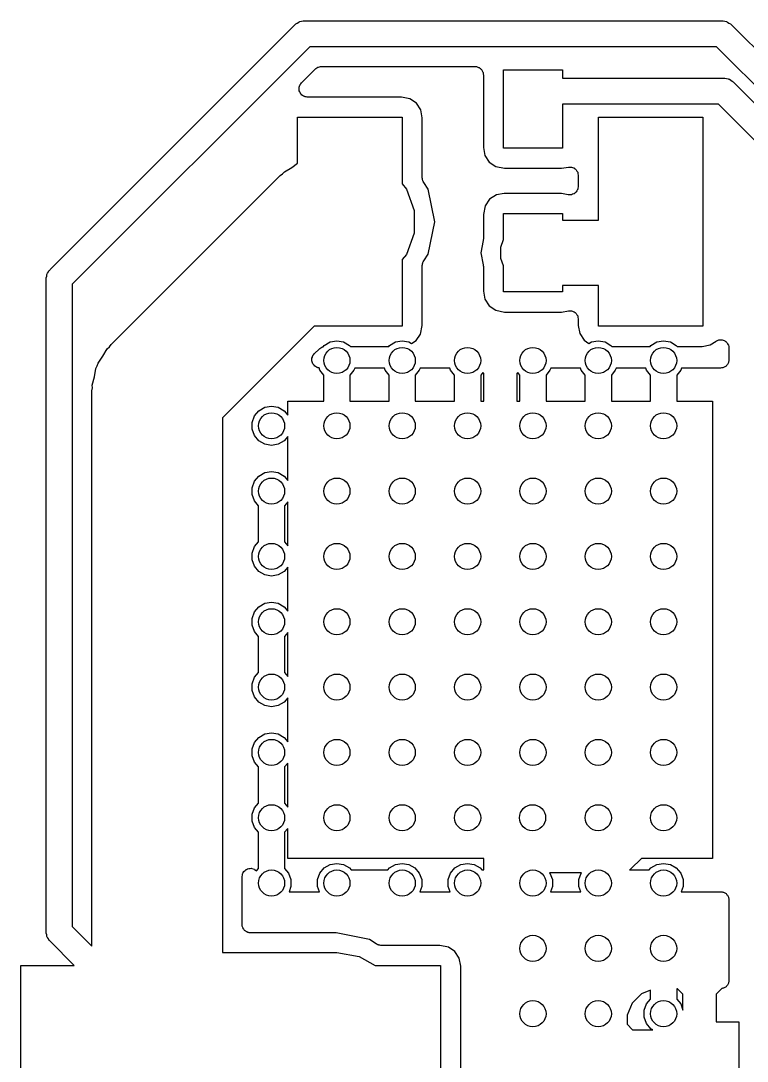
# Model space of a CAD drawing. Extents: x 110.2 to 158.8, y -100 to -70.3.
# Drawn here: x 110.16 to 121.28, y -89.73 to -73.8 of the extents above; entities that cross this region are included whole.
import ezdxf

# ---------------------------------------------------------------- set-up
doc = ezdxf.new("R2010")
doc.units = 0
doc.header["$MEASUREMENT"] = 0
doc.layers.add('BLACK', color=7, linetype='CONTINUOUS')

msp = doc.modelspace()

# ---------------------------------------------------------------- linework, layer by layer
at = {"layer": 'Black'}
for p, q in [((110.609, -77.6086), (114.359, -73.8586)), ((114.359, -73.8586), (114.366, -73.8535)), ((114.366, -73.8535), (114.371, -73.8468)), ((114.371, -73.8468), (114.394, -73.8337)), ((114.394, -73.8337), (114.415, -73.8187)), ((114.415, -73.8187), (114.424, -73.8165)), ((114.424, -73.8165), (114.432, -73.8121)), ((114.432, -73.8121), (114.457, -73.8075)), ((114.457, -73.8075), (114.483, -73.8008)), ((114.483, -73.8008), (114.491, -73.8015)), ((114.491, -73.8015), (114.5, -73.8)), ((114.5, -73.8), (120.894, -73.8)), ((120.894, -73.8), (120.903, -73.8015)), ((120.903, -73.8015), (120.912, -73.8008)), ((120.912, -73.8008), (120.937, -73.8075)), ((120.937, -73.8075), (120.963, -73.8121)), ((120.963, -73.8121), (120.97, -73.8165)), ((120.97, -73.8165), (120.979, -73.8187)), ((120.979, -73.8187), (121, -73.8337)), ((121, -73.8337), (121.023, -73.8468)), ((121.023, -73.8468), (121.028, -73.8535)), ((121.028, -73.8535), (121.036, -73.8586)), ((121.036, -73.8586), (123.406, -76.2293)), ((114.583, -74.2), (110.95, -77.8328)), ((120.811, -74.2), (114.583, -74.2)), ((123.065, -76.4536), (120.811, -74.2)), ((114.457, -74.7504), (114.67, -74.5372)), ((114.67, -74.5372), (114.674, -74.534)), ((114.674, -74.534), (114.678, -74.5297)), ((114.678, -74.5297), (114.692, -74.5214)), ((114.692, -74.5214), (114.706, -74.5119)), ((114.706, -74.5119), (114.711, -74.5105)), ((114.711, -74.5105), (114.716, -74.5077)), ((114.716, -74.5077), (114.733, -74.5048)), ((114.733, -74.5048), (114.749, -74.5005)), ((114.749, -74.5005), (114.754, -74.501)), ((114.754, -74.501), (114.76, -74.5)), ((114.76, -74.5), (117.115, -74.5)), ((117.115, -74.5), (117.126, -74.5019)), ((117.126, -74.5019), (117.137, -74.5019)), ((117.137, -74.5019), (117.147, -74.5057)), ((117.147, -74.5057), (117.158, -74.5077)), ((117.158, -74.5077), (117.168, -74.5132)), ((117.168, -74.5132), (117.178, -74.517)), ((117.178, -74.517), (117.187, -74.5242)), ((117.187, -74.5242), (117.196, -74.5297)), ((117.196, -74.5297), (117.203, -74.5382)), ((117.203, -74.5382), (117.212, -74.5454)), ((117.212, -74.5454), (117.217, -74.555)), ((117.217, -74.555), (117.225, -74.5635)), ((117.225, -74.5635), (117.228, -74.5739)), ((117.228, -74.5739), (117.234, -74.5836)), ((117.234, -74.5836), (117.236, -74.5945)), ((117.236, -74.5945), (117.24, -74.6049)), ((117.24, -74.6049), (117.24, -74.6161)), ((117.24, -74.6161), (117.242, -74.627)), ((117.242, -74.627), (117.242, -75.7382)), ((117.55, -75.75), (117.55, -74.55)), ((117.55, -74.55), (118.45, -74.55)), ((118.45, -74.55), (118.45, -74.6756)), ((118.45, -74.6756), (120.921, -74.6756)), ((120.921, -74.6756), (120.93, -74.6771)), ((120.93, -74.6771), (120.939, -74.6764)), ((120.939, -74.6764), (120.964, -74.6831)), ((120.964, -74.6831), (120.99, -74.6877)), ((120.99, -74.6877), (120.997, -74.6921)), ((120.997, -74.6921), (121.006, -74.6943)), ((121.006, -74.6943), (121.027, -74.7093)), ((114.42, -74.8292), (114.421, -74.8238)), ((114.421, -74.8457), (114.42, -74.8292)), ((114.421, -74.8182), (114.427, -74.8026)), ((114.421, -74.8238), (114.421, -74.8182)), ((114.421, -74.8623), (114.421, -74.8457)), ((114.427, -74.8026), (114.431, -74.7866)), ((114.431, -74.7866), (114.435, -74.782)), ((114.435, -74.782), (114.436, -74.7767)), ((114.436, -74.7767), (114.447, -74.764)), ((114.447, -74.764), (114.457, -74.7504)), ((121.027, -74.7093), (121.05, -74.7224)), ((121.05, -74.7224), (121.056, -74.7291)), ((121.056, -74.7291), (121.063, -74.7342)), ((121.063, -74.7342), (122.136, -75.8078)), ((114.423, -74.8675), (114.421, -74.8623)), ((114.424, -74.8731), (114.423, -74.8675)), ((114.431, -74.8881), (114.424, -74.8731)), ((114.436, -74.9037), (114.431, -74.8881)), ((114.44, -74.908), (114.436, -74.9037)), ((114.442, -74.9131), (114.44, -74.908)), ((114.454, -74.9248), (114.442, -74.9131)), ((114.465, -74.9375), (114.454, -74.9248)), ((114.47, -74.9403), (114.465, -74.9375)), ((114.474, -74.9443), (114.47, -74.9403)), ((114.489, -74.9513), (114.474, -74.9443)), ((114.503, -74.9596), (114.489, -74.9513)), ((114.509, -74.9605), (114.503, -74.9596)), ((114.514, -74.9629), (114.509, -74.9605)), ((114.53, -74.9644), (114.514, -74.9629)), ((114.546, -74.9672), (114.53, -74.9644)), ((115.986, -74.9672), (114.546, -74.9672)), ((116.118, -74.9939), (115.986, -74.9672)), ((116.218, -75.0624), (116.118, -74.9939)), ((116.284, -75.1652), (116.218, -75.0624)), ((116.307, -75.2874), (116.284, -75.1652)), ((120.838, -75.0756), (118.45, -75.0756)), ((118.45, -75.0756), (118.45, -75.75)), ((121.795, -76.0321), (120.838, -75.0756)), ((114.399, -75.9814), (114.399, -75.2756)), ((114.399, -75.2756), (115.999, -75.2756)), ((115.999, -75.2756), (115.999, -76.2972)), ((116.307, -76.2056), (116.307, -75.2874)), ((119.001, -76.85), (119.001, -75.2756)), ((119.001, -75.2756), (120.601, -75.2756)), ((120.601, -75.2756), (120.601, -78.476)), ((117.242, -75.7382), (117.265, -75.8604)), ((118.45, -75.75), (117.55, -75.75)), ((117.265, -75.8604), (117.331, -75.9632)), ((117.331, -75.9632), (117.431, -76.0317)), ((114.167, -76.1435), (114.196, -76.1098)), ((114.196, -76.1098), (114.309, -76.0444)), ((114.309, -76.0444), (114.399, -75.9814)), ((117.431, -76.0317), (117.563, -76.0584)), ((117.563, -76.0584), (118.438, -76.0584)), ((118.438, -76.0584), (118.542, -76.0388)), ((118.542, -76.0388), (118.543, -76.0388)), ((118.543, -76.0388), (118.544, -76.0385)), ((118.544, -76.0385), (118.565, -76.0385)), ((118.565, -76.0385), (118.586, -76.0383)), ((118.586, -76.0383), (118.587, -76.0385)), ((118.587, -76.0385), (118.588, -76.0385)), ((118.588, -76.0385), (118.608, -76.0458)), ((118.608, -76.0458), (118.628, -76.0529)), ((118.628, -76.0529), (118.629, -76.0533)), ((118.629, -76.0533), (118.629, -76.0536)), ((118.629, -76.0536), (118.646, -76.0673)), ((118.646, -76.0673), (118.662, -76.0808)), ((118.662, -76.0808), (118.662, -76.0815)), ((118.662, -76.0815), (118.663, -76.0819)), ((118.663, -76.0819), (118.674, -76.1004)), ((118.674, -76.1004), (118.685, -76.1188)), ((118.685, -76.1188), (118.685, -76.1195)), ((118.685, -76.1195), (118.685, -76.1201)), ((118.685, -76.1201), (118.689, -76.1411)), ((111.543, -78.757), (114.131, -76.1687)), ((114.131, -76.1687), (114.167, -76.1435)), ((116.31, -76.2206), (116.307, -76.2056)), ((116.311, -76.2358), (116.31, -76.2206)), ((116.314, -76.2422), (116.311, -76.2358)), ((116.315, -76.2491), (116.314, -76.2422)), ((116.322, -76.2622), (116.315, -76.2491)), ((116.329, -76.2762), (116.322, -76.2622)), ((116.398, -76.3793), (116.329, -76.2762)), ((118.689, -76.1411), (118.693, -76.1621)), ((118.693, -76.1621), (118.693, -76.1629)), ((118.693, -76.1629), (118.693, -76.1636)), ((118.693, -76.1636), (118.693, -76.3381)), ((115.999, -76.2972), (116.065, -76.3758)), ((116.065, -76.3758), (116.184, -76.7022)), ((116.496, -76.8758), (116.398, -76.3793)), ((117.562, -76.4416), (117.44, -76.4646)), ((118.437, -76.4416), (117.562, -76.4416)), ((118.541, -76.4626), (118.437, -76.4416)), ((118.626, -76.4496), (118.607, -76.4562)), ((118.628, -76.4486), (118.626, -76.4496)), ((118.629, -76.4481), (118.628, -76.4486)), ((118.645, -76.4349), (118.629, -76.4481)), ((118.661, -76.4221), (118.645, -76.4349)), ((118.662, -76.4208), (118.661, -76.4221)), ((118.663, -76.4197), (118.662, -76.4208)), ((118.673, -76.402), (118.663, -76.4197)), ((118.684, -76.3845), (118.673, -76.402)), ((118.685, -76.3815), (118.684, -76.3829)), ((118.684, -76.3829), (118.684, -76.3845)), ((118.689, -76.3614), (118.685, -76.3815)), ((118.693, -76.3413), (118.689, -76.3614)), ((118.693, -76.3381), (118.692, -76.3397)), ((118.692, -76.3397), (118.693, -76.3413)), ((117.337, -76.5308), (117.268, -76.631)), ((117.44, -76.4646), (117.337, -76.5308)), ((118.542, -76.4626), (118.541, -76.4626)), ((118.544, -76.4632), (118.542, -76.4626)), ((118.564, -76.4632), (118.544, -76.4632)), ((118.585, -76.4637), (118.564, -76.4632)), ((118.586, -76.4632), (118.585, -76.4637)), ((118.588, -76.4632), (118.586, -76.4632)), ((118.607, -76.4562), (118.588, -76.4632)), ((116.184, -76.7022), (116.184, -77.0494)), ((117.268, -76.631), (117.242, -76.7627)), ((117.242, -76.7627), (117.242, -77.1407)), ((117.55, -77.1467), (117.55, -76.75)), ((117.55, -76.75), (118.45, -76.75)), ((118.45, -76.75), (118.45, -76.85)), ((116.398, -77.3723), (116.496, -76.8758)), ((118.45, -76.85), (119.001, -76.85)), ((116.184, -77.0494), (116.065, -77.3758)), ((117.239, -77.1655), (117.202, -77.35)), ((117.242, -77.1407), (117.239, -77.153)), ((117.239, -77.153), (117.239, -77.1655)), ((117.508, -77.2632), (117.55, -77.1467)), ((116.065, -77.3758), (115.999, -77.4544)), ((116.329, -77.4754), (116.398, -77.3723)), ((117.202, -77.35), (117.239, -77.5345)), ((117.508, -77.4368), (117.508, -77.2632)), ((115.999, -77.4544), (115.999, -78.476)), ((116.307, -77.546), (116.31, -77.531)), ((116.307, -78.4633), (116.307, -77.546)), ((116.31, -77.531), (116.311, -77.5158)), ((116.311, -77.5158), (116.314, -77.5094)), ((116.314, -77.5094), (116.315, -77.5025)), ((116.315, -77.5025), (116.322, -77.4894)), ((116.322, -77.4894), (116.329, -77.4754)), ((117.239, -77.5345), (117.239, -77.547)), ((117.239, -77.547), (117.242, -77.5593)), ((117.242, -77.5593), (117.242, -77.9382)), ((117.55, -77.5533), (117.508, -77.4368)), ((117.55, -77.95), (117.55, -77.5533)), ((110.551, -77.7326), (110.558, -77.7073)), ((110.558, -77.7073), (110.562, -77.6816)), ((110.562, -77.6816), (110.566, -77.674)), ((110.566, -77.674), (110.569, -77.6655)), ((110.569, -77.6655), (110.584, -77.6441)), ((110.584, -77.6441), (110.597, -77.6214)), ((110.597, -77.6214), (110.604, -77.6158)), ((110.604, -77.6158), (110.609, -77.6086)), ((110.55, -77.75), (110.552, -77.7413)), ((110.55, -87.75), (110.55, -77.75)), ((110.552, -77.7413), (110.551, -77.7326)), ((110.95, -77.8328), (110.95, -87.6672)), ((119.001, -77.85), (118.45, -77.85)), ((118.45, -77.85), (118.45, -77.95)), ((119.001, -78.476), (119.001, -77.85)), ((117.242, -77.9382), (117.265, -78.0604)), ((118.45, -77.95), (117.55, -77.95)), ((117.265, -78.0604), (117.331, -78.1632)), ((117.331, -78.1632), (117.431, -78.2317)), ((117.431, -78.2317), (117.563, -78.2584)), ((117.563, -78.2584), (118.438, -78.2584)), ((118.438, -78.2584), (118.542, -78.2388)), ((118.542, -78.2388), (118.543, -78.2388)), ((118.543, -78.2388), (118.544, -78.2385)), ((118.544, -78.2385), (118.565, -78.2385)), ((118.565, -78.2385), (118.586, -78.2383)), ((118.586, -78.2383), (118.587, -78.2385)), ((118.587, -78.2385), (118.588, -78.2385)), ((118.588, -78.2385), (118.608, -78.2458)), ((118.608, -78.2458), (118.628, -78.2529)), ((118.628, -78.2529), (118.629, -78.2533)), ((118.629, -78.2533), (118.629, -78.2536)), ((118.629, -78.2536), (118.646, -78.2673)), ((118.646, -78.2673), (118.662, -78.2808)), ((118.662, -78.2808), (118.662, -78.2815)), ((118.662, -78.2815), (118.663, -78.2819)), ((118.663, -78.2819), (118.674, -78.3004)), ((118.674, -78.3004), (118.685, -78.3188)), ((118.685, -78.3188), (118.685, -78.3195)), ((118.685, -78.3195), (118.685, -78.3201)), ((118.685, -78.3201), (118.689, -78.3411)), ((118.689, -78.3411), (118.693, -78.3621)), ((114.652, -78.476), (113.25, -79.8784)), ((115.999, -78.476), (114.652, -78.476)), ((116.281, -78.595), (116.307, -78.4633)), ((118.693, -78.3621), (118.693, -78.3629)), ((118.693, -78.3629), (118.693, -78.3636)), ((118.693, -78.3636), (118.693, -78.4642)), ((118.693, -78.4642), (118.716, -78.5864)), ((120.601, -78.476), (119.001, -78.476)), ((116.212, -78.6952), (116.281, -78.595)), ((118.716, -78.5864), (118.782, -78.6892)), ((111.419, -78.9345), (111.484, -78.8214)), ((111.484, -78.8214), (111.518, -78.7931)), ((111.518, -78.7931), (111.543, -78.757)), ((114.653, -78.8993), (114.731, -78.8216)), ((114.731, -78.8216), (114.736, -78.8184)), ((114.736, -78.8184), (114.739, -78.8141)), ((114.739, -78.8141), (114.754, -78.8058)), ((114.754, -78.8058), (114.767, -78.7963)), ((114.767, -78.7963), (114.773, -78.7948)), ((114.773, -78.7948), (114.777, -78.792)), ((114.777, -78.792), (114.789, -78.79)), ((114.789, -78.79), (114.806, -78.7693)), ((114.806, -78.7693), (114.897, -78.717)), ((114.897, -78.717), (115, -78.6989)), ((115, -78.6989), (115.103, -78.717)), ((115.103, -78.717), (115.194, -78.7693)), ((115.194, -78.7693), (115.206, -78.7844)), ((115.206, -78.7844), (115.794, -78.7844)), ((115.794, -78.7844), (115.806, -78.7693)), ((115.806, -78.7693), (115.897, -78.717)), ((115.897, -78.717), (116, -78.6989)), ((116, -78.6989), (116.103, -78.717)), ((116.103, -78.717), (116.143, -78.7399)), ((116.143, -78.7399), (116.212, -78.6952)), ((118.782, -78.6892), (118.857, -78.7403)), ((118.857, -78.7403), (118.897, -78.717)), ((118.897, -78.717), (119, -78.6989)), ((119, -78.6989), (119.103, -78.717)), ((119.103, -78.717), (119.194, -78.7693)), ((119.194, -78.7693), (119.206, -78.7844)), ((119.206, -78.7844), (119.794, -78.7844)), ((119.794, -78.7844), (119.806, -78.7693)), ((119.806, -78.7693), (119.897, -78.717)), ((119.897, -78.717), (120, -78.6989)), ((120, -78.6989), (120.103, -78.717)), ((120.103, -78.717), (120.194, -78.7693)), ((120.194, -78.7693), (120.206, -78.7844)), ((120.206, -78.7844), (120.589, -78.7844)), ((120.589, -78.7844), (120.712, -78.7614)), ((120.712, -78.7614), (120.804, -78.7018)), ((120.804, -78.7018), (120.807, -78.7006)), ((120.807, -78.7006), (120.809, -78.6986)), ((120.809, -78.6986), (120.827, -78.6921)), ((120.827, -78.6921), (120.845, -78.6847)), ((120.845, -78.6847), (120.848, -78.6846)), ((120.848, -78.6846), (120.851, -78.6835)), ((120.851, -78.6835), (120.87, -78.6835)), ((120.87, -78.6835), (120.889, -78.6826)), ((120.889, -78.6826), (120.892, -78.6835)), ((120.892, -78.6835), (120.895, -78.6835)), ((120.895, -78.6835), (120.913, -78.69)), ((120.913, -78.69), (120.931, -78.6957)), ((120.931, -78.6957), (120.934, -78.6976)), ((120.934, -78.6976), (120.936, -78.6986)), ((120.936, -78.6986), (120.951, -78.7109)), ((120.951, -78.7109), (120.966, -78.7224)), ((120.966, -78.7224), (120.968, -78.725)), ((120.968, -78.725), (120.97, -78.727)), ((120.97, -78.727), (120.98, -78.7434)), ((120.98, -78.7434), (120.99, -78.7595)), ((120.99, -78.7595), (120.991, -78.7625)), ((120.991, -78.7625), (120.992, -78.7652)), ((120.992, -78.7652), (120.996, -78.7839)), ((120.996, -78.7839), (121, -78.8025)), ((121, -78.8025), (120.999, -78.8056)), ((120.999, -78.8056), (121, -78.8086)), ((121, -78.8086), (121, -78.9891)), ((111.344, -79.0415), (111.419, -78.9345)), ((114.617, -78.978), (114.618, -78.9726)), ((114.618, -78.9945), (114.617, -78.978)), ((114.618, -78.967), (114.624, -78.9514)), ((114.618, -78.9726), (114.618, -78.967)), ((114.618, -79.0111), (114.618, -78.9945)), ((114.624, -78.9514), (114.628, -78.9354)), ((114.628, -78.9354), (114.631, -78.9308)), ((114.631, -78.9308), (114.633, -78.9256)), ((114.633, -78.9256), (114.644, -78.9129)), ((114.644, -78.9129), (114.653, -78.8993)), ((121, -78.9891), (120.998, -79)), ((111.288, -79.2508), (111.31, -79.1221)), ((111.31, -79.1221), (111.332, -79.084)), ((111.332, -79.084), (111.344, -79.0415)), ((114.62, -79.0164), (114.618, -79.0111)), ((114.62, -79.0219), (114.62, -79.0164)), ((114.627, -79.037), (114.62, -79.0219)), ((114.633, -79.0526), (114.627, -79.037)), ((114.637, -79.0569), (114.633, -79.0526)), ((114.639, -79.0619), (114.637, -79.0569)), ((114.651, -79.0737), (114.639, -79.0619)), ((114.662, -79.0864), (114.651, -79.0737)), ((114.666, -79.0892), (114.662, -79.0864)), ((114.67, -79.0931), (114.666, -79.0892)), ((114.685, -79.1001), (114.67, -79.0931)), ((114.7, -79.1084), (114.685, -79.1001)), ((114.705, -79.1094), (114.7, -79.1084)), ((114.71, -79.1118), (114.705, -79.1094)), ((114.726, -79.1131), (114.71, -79.1118)), ((114.739, -79.1506), (114.726, -79.1131)), ((114.8, -79.223), (114.739, -79.1506)), ((115.261, -79.1506), (115.2, -79.223)), ((115.273, -79.1161), (115.261, -79.1506)), ((115.727, -79.1161), (115.273, -79.1161)), ((115.739, -79.1506), (115.727, -79.1161)), ((115.8, -79.223), (115.739, -79.1506)), ((116.261, -79.1506), (116.2, -79.223)), ((116.273, -79.1161), (116.261, -79.1506)), ((116.727, -79.1161), (116.273, -79.1161)), ((116.739, -79.1506), (116.727, -79.1161)), ((116.8, -79.223), (116.739, -79.1506)), ((118.261, -79.1506), (118.2, -79.223)), ((118.273, -79.1161), (118.261, -79.1506)), ((118.727, -79.1161), (118.273, -79.1161)), ((118.739, -79.1506), (118.727, -79.1161)), ((118.8, -79.223), (118.739, -79.1506)), ((119.261, -79.1506), (119.2, -79.223)), ((119.273, -79.1161), (119.261, -79.1506)), ((119.727, -79.1161), (119.273, -79.1161)), ((119.739, -79.1506), (119.727, -79.1161)), ((119.8, -79.223), (119.739, -79.1506)), ((120.261, -79.1506), (120.2, -79.223)), ((120.273, -79.1161), (120.261, -79.1506)), ((120.873, -79.1161), (120.273, -79.1161)), ((120.884, -79.1142), (120.873, -79.1161)), ((120.895, -79.1142), (120.884, -79.1142)), ((120.905, -79.1103), (120.895, -79.1142)), ((120.916, -79.1084), (120.905, -79.1103)), ((120.926, -79.1029), (120.916, -79.1084)), ((120.936, -79.0991), (120.926, -79.1029)), ((120.945, -79.0919), (120.936, -79.0991)), ((120.955, -79.0864), (120.945, -79.0919)), ((120.962, -79.0779), (120.955, -79.0864)), ((120.97, -79.0707), (120.962, -79.0779)), ((120.976, -79.0611), (120.97, -79.0707)), ((120.983, -79.0526), (120.976, -79.0611)), ((120.987, -79.0421), (120.983, -79.0526)), ((120.992, -79.0325), (120.987, -79.0421)), ((120.994, -79.0216), (120.992, -79.0325)), ((120.998, -79.0111), (120.994, -79.0216)), ((120.998, -79), (120.998, -79.0111)), ((111.254, -79.377), (111.288, -79.2508)), ((114.8, -79.6241), (114.8, -79.223)), ((115.2, -79.223), (115.2, -79.6241)), ((115.8, -79.6241), (115.8, -79.223)), ((116.2, -79.223), (116.2, -79.6241)), ((116.8, -79.6241), (116.8, -79.223)), ((117.231, -79.1857), (117.2, -79.223)), ((117.2, -79.223), (117.2, -79.6241)), ((117.246, -79.2004), (117.231, -79.1857)), ((117.246, -79.6241), (117.246, -79.2004)), ((117.769, -79.1857), (117.754, -79.2004)), ((117.754, -79.2004), (117.754, -79.6241)), ((117.8, -79.223), (117.769, -79.1857)), ((117.8, -79.6241), (117.8, -79.223)), ((118.2, -79.223), (118.2, -79.6241)), ((118.8, -79.6241), (118.8, -79.223)), ((119.2, -79.223), (119.2, -79.6241)), ((119.8, -79.6241), (119.8, -79.223)), ((120.2, -79.223), (120.2, -79.6241)), ((111.25, -79.4641), (111.258, -79.4208)), ((111.25, -87.9672), (111.25, -79.4641)), ((111.258, -79.4208), (111.254, -79.377)), ((114.25, -79.8366), (114.25, -79.6241)), ((114.25, -79.6241), (114.8, -79.6241)), ((115.2, -79.6241), (115.8, -79.6241)), ((116.2, -79.6241), (116.8, -79.6241)), ((117.2, -79.6241), (117.246, -79.6241)), ((117.754, -79.6241), (117.8, -79.6241)), ((118.2, -79.6241), (118.8, -79.6241)), ((119.2, -79.6241), (119.8, -79.6241)), ((120.2, -79.6241), (120.75, -79.6241)), ((120.75, -79.6241), (120.75, -86.6243)), ((113.739, -79.8494), (113.806, -79.7693)), ((113.806, -79.7693), (113.897, -79.717)), ((113.897, -79.717), (114, -79.6989)), ((114, -79.6989), (114.103, -79.717)), ((114.103, -79.717), (114.194, -79.7693)), ((114.194, -79.7693), (114.25, -79.8366)), ((113.25, -79.8784), (113.25, -88.0623)), ((113.703, -79.9477), (113.739, -79.8494)), ((113.703, -80.0523), (113.703, -79.9477)), ((113.739, -80.1506), (113.703, -80.0523)), ((113.806, -80.2307), (113.739, -80.1506)), ((113.897, -80.283), (113.806, -80.2307)), ((114.194, -80.2307), (114.103, -80.283)), ((114.25, -80.1634), (114.194, -80.2307)), ((114.25, -80.8366), (114.25, -80.1634)), ((114, -80.3011), (113.897, -80.283)), ((114.103, -80.283), (114, -80.3011)), ((113.806, -80.7693), (113.897, -80.717)), ((113.897, -80.717), (114, -80.6989)), ((114, -80.6989), (114.103, -80.717)), ((114.103, -80.717), (114.194, -80.7693)), ((113.703, -80.9477), (113.739, -80.8494)), ((113.739, -80.8494), (113.806, -80.7693)), ((114.194, -80.7693), (114.25, -80.8366)), ((113.703, -81.0523), (113.703, -80.9477)), ((113.739, -81.1506), (113.703, -81.0523)), ((113.8, -81.223), (113.739, -81.1506)), ((113.8, -81.777), (113.8, -81.223)), ((114.25, -81.1634), (114.2, -81.223)), ((114.2, -81.223), (114.2, -81.777)), ((114.25, -81.8366), (114.25, -81.1634)), ((113.703, -81.9477), (113.739, -81.8494)), ((113.739, -81.8494), (113.8, -81.777)), ((114.2, -81.777), (114.25, -81.8366)), ((113.703, -82.0523), (113.703, -81.9477)), ((113.739, -82.1506), (113.703, -82.0523)), ((113.806, -82.2307), (113.739, -82.1506)), ((114.25, -82.1634), (114.194, -82.2307)), ((114.25, -82.8366), (114.25, -82.1634)), ((113.897, -82.283), (113.806, -82.2307)), ((114, -82.3011), (113.897, -82.283)), ((114.103, -82.283), (114, -82.3011)), ((114.194, -82.2307), (114.103, -82.283)), ((113.739, -82.8494), (113.806, -82.7693)), ((113.806, -82.7693), (113.897, -82.717)), ((113.897, -82.717), (114, -82.6989)), ((114, -82.6989), (114.103, -82.717)), ((114.103, -82.717), (114.194, -82.7693)), ((114.194, -82.7693), (114.25, -82.8366)), ((113.703, -82.9477), (113.739, -82.8494)), ((113.703, -83.0523), (113.703, -82.9477)), ((113.739, -83.1506), (113.703, -83.0523)), ((113.8, -83.223), (113.739, -83.1506)), ((113.8, -83.777), (113.8, -83.223)), ((114.25, -83.1634), (114.2, -83.223)), ((114.2, -83.223), (114.2, -83.777)), ((114.25, -83.8366), (114.25, -83.1634)), ((113.703, -83.9477), (113.739, -83.8494)), ((113.739, -83.8494), (113.8, -83.777)), ((114.2, -83.777), (114.25, -83.8366)), ((113.703, -84.0523), (113.703, -83.9477)), ((113.739, -84.1506), (113.703, -84.0523)), ((113.806, -84.2307), (113.739, -84.1506)), ((113.897, -84.283), (113.806, -84.2307)), ((114.194, -84.2307), (114.103, -84.283)), ((114.25, -84.1634), (114.194, -84.2307)), ((114.25, -84.8366), (114.25, -84.1634)), ((114, -84.3011), (113.897, -84.283)), ((114.103, -84.283), (114, -84.3011)), ((113.806, -84.7693), (113.897, -84.717)), ((113.897, -84.717), (114, -84.6989)), ((114, -84.6989), (114.103, -84.717)), ((114.103, -84.717), (114.194, -84.7693)), ((113.703, -84.9477), (113.739, -84.8494)), ((113.739, -84.8494), (113.806, -84.7693)), ((114.194, -84.7693), (114.25, -84.8366)), ((113.703, -85.0523), (113.703, -84.9477)), ((113.739, -85.1506), (113.703, -85.0523)), ((113.8, -85.223), (113.739, -85.1506)), ((114.25, -85.1634), (114.2, -85.223)), ((114.25, -85.8366), (114.25, -85.1634)), ((113.8, -85.777), (113.8, -85.223)), ((114.2, -85.223), (114.2, -85.777)), ((113.739, -85.8494), (113.8, -85.777)), ((114.2, -85.777), (114.25, -85.8366)), ((113.703, -85.9477), (113.739, -85.8494)), ((113.703, -86.0523), (113.703, -85.9477)), ((113.739, -86.1506), (113.703, -86.0523)), ((113.8, -86.223), (113.739, -86.1506)), ((114.25, -86.1634), (114.2, -86.223)), ((114.25, -86.6243), (114.25, -86.1634)), ((113.8, -86.777), (113.8, -86.223)), ((114.2, -86.223), (114.2, -86.777)), ((117.246, -86.6243), (114.25, -86.6243)), ((117.246, -86.8), (117.246, -86.6243)), ((119.659, -86.6243), (119.499, -86.784)), ((120.75, -86.6243), (119.659, -86.6243)), ((113.595, -86.8061), (113.609, -86.793)), ((113.609, -86.793), (113.611, -86.792)), ((113.611, -86.792), (113.614, -86.7902)), ((113.614, -86.7902), (113.632, -86.7835)), ((113.632, -86.7835), (113.65, -86.7762)), ((113.65, -86.7762), (113.652, -86.776)), ((113.652, -86.776), (113.655, -86.7751)), ((113.655, -86.7751), (113.674, -86.7751)), ((113.674, -86.7751), (113.694, -86.7742)), ((113.694, -86.7742), (113.696, -86.7751)), ((113.696, -86.7751), (113.699, -86.7751)), ((113.699, -86.7751), (113.717, -86.7817)), ((113.717, -86.7817), (113.736, -86.7875)), ((113.736, -86.7875), (113.738, -86.7892)), ((113.738, -86.7892), (113.74, -86.7902)), ((113.74, -86.7902), (113.755, -86.8026)), ((113.769, -86.8134), (113.8, -86.777)), ((114.2, -86.777), (114.261, -86.8494)), ((114.739, -86.8494), (114.806, -86.7693)), ((114.806, -86.7693), (114.897, -86.717)), ((114.897, -86.717), (115, -86.6989)), ((115, -86.6989), (115.103, -86.717)), ((115.103, -86.717), (115.194, -86.7693)), ((115.194, -86.7693), (115.219, -86.8)), ((115.219, -86.8), (115.781, -86.8)), ((115.781, -86.8), (115.806, -86.7693)), ((115.806, -86.7693), (115.897, -86.717)), ((115.897, -86.717), (116, -86.6989)), ((116, -86.6989), (116.103, -86.717)), ((116.103, -86.717), (116.194, -86.7693)), ((116.194, -86.7693), (116.261, -86.8494)), ((116.739, -86.8494), (116.806, -86.7693)), ((116.806, -86.7693), (116.897, -86.717)), ((116.897, -86.717), (117, -86.6989)), ((117, -86.6989), (117.103, -86.717)), ((117.103, -86.717), (117.194, -86.7693)), ((117.194, -86.7693), (117.219, -86.8)), ((117.219, -86.8), (117.246, -86.8)), ((119.486, -86.7958), (119.479, -86.8)), ((119.479, -86.8), (119.781, -86.8)), ((119.492, -86.789), (119.486, -86.7958)), ((119.499, -86.784), (119.492, -86.789)), ((119.781, -86.8), (119.806, -86.7693)), ((119.806, -86.7693), (119.897, -86.717)), ((119.897, -86.717), (120, -86.6989)), ((120, -86.6989), (120.103, -86.717)), ((120.103, -86.717), (120.194, -86.7693)), ((120.194, -86.7693), (120.261, -86.8494)), ((113.55, -86.9001), (113.553, -86.8811)), ((113.55, -87.6353), (113.55, -86.9001)), ((113.553, -86.8811), (113.556, -86.862)), ((113.556, -86.862), (113.557, -86.8595)), ((113.557, -86.8595), (113.558, -86.8567)), ((113.558, -86.8567), (113.567, -86.84)), ((113.567, -86.84), (113.576, -86.8228)), ((113.576, -86.8228), (113.578, -86.8209)), ((113.578, -86.8209), (113.58, -86.8185)), ((113.58, -86.8185), (113.595, -86.8061)), ((113.755, -86.8026), (113.769, -86.8134)), ((114.261, -86.8494), (114.297, -86.9477)), ((114.297, -86.9477), (114.297, -87.0523)), ((114.703, -86.9477), (114.739, -86.8494)), ((114.703, -87.0523), (114.703, -86.9477)), ((116.261, -86.8494), (116.297, -86.9477)), ((116.297, -86.9477), (116.297, -87.0523)), ((116.703, -86.9477), (116.739, -86.8494)), ((116.703, -87.0523), (116.703, -86.9477)), ((118.255, -86.8426), (118.261, -86.8494)), ((118.745, -86.8426), (118.255, -86.8426)), ((118.261, -86.8494), (118.297, -86.9477)), ((118.297, -86.9477), (118.297, -87.0523)), ((118.703, -86.9477), (118.739, -86.8494)), ((118.703, -87.0523), (118.703, -86.9477)), ((118.739, -86.8494), (118.745, -86.8426)), ((120.261, -86.8494), (120.297, -86.9477)), ((120.297, -86.9477), (120.297, -87.0523)), ((114.297, -87.0523), (114.267, -87.1323)), ((114.733, -87.1323), (114.703, -87.0523)), ((116.297, -87.0523), (116.267, -87.1323)), ((116.733, -87.1323), (116.703, -87.0523)), ((118.297, -87.0523), (118.267, -87.1323)), ((118.733, -87.1323), (118.703, -87.0523)), ((120.297, -87.0523), (120.267, -87.1323)), ((114.267, -87.1323), (114.733, -87.1323)), ((116.267, -87.1323), (116.733, -87.1323)), ((118.267, -87.1323), (118.733, -87.1323)), ((120.267, -87.1323), (120.873, -87.1323)), ((120.873, -87.1323), (120.884, -87.1342)), ((120.884, -87.1342), (120.895, -87.1342)), ((120.895, -87.1342), (120.905, -87.138)), ((120.905, -87.138), (120.916, -87.14)), ((120.916, -87.14), (120.926, -87.1455)), ((120.926, -87.1455), (120.936, -87.1493)), ((120.936, -87.1493), (120.945, -87.1565)), ((120.945, -87.1565), (120.955, -87.162)), ((120.955, -87.162), (120.962, -87.1705)), ((120.962, -87.1705), (120.97, -87.1777)), ((120.97, -87.1777), (120.976, -87.1873)), ((120.976, -87.1873), (120.983, -87.1958)), ((120.983, -87.1958), (120.987, -87.2063)), ((120.987, -87.2063), (120.992, -87.2159)), ((120.992, -87.2159), (120.994, -87.2268)), ((120.994, -87.2268), (120.998, -87.2373)), ((120.998, -87.2373), (120.998, -87.2484)), ((120.998, -87.2484), (121, -87.2593)), ((121, -87.2593), (121, -88.49)), ((110.552, -87.7587), (110.55, -87.75)), ((110.95, -87.6672), (111.25, -87.9672)), ((113.552, -87.6462), (113.55, -87.6353)), ((113.552, -87.6574), (113.552, -87.6462)), ((113.556, -87.6678), (113.552, -87.6574)), ((113.558, -87.6787), (113.556, -87.6678)), ((113.563, -87.6884), (113.558, -87.6787)), ((113.567, -87.6988), (113.563, -87.6884)), ((113.574, -87.7073), (113.567, -87.6988)), ((113.58, -87.7169), (113.574, -87.7073)), ((113.588, -87.7241), (113.58, -87.7169)), ((113.595, -87.7326), (113.588, -87.7241)), ((113.605, -87.7381), (113.595, -87.7326)), ((113.614, -87.7453), (113.605, -87.7381)), ((113.624, -87.7491), (113.614, -87.7453)), ((113.634, -87.7546), (113.624, -87.7491)), ((113.645, -87.7566), (113.634, -87.7546)), ((113.655, -87.7604), (113.645, -87.7566)), ((110.551, -87.7674), (110.552, -87.7587)), ((110.558, -87.7927), (110.551, -87.7674)), ((110.562, -87.8184), (110.558, -87.7927)), ((110.566, -87.826), (110.562, -87.8184)), ((110.569, -87.8345), (110.566, -87.826)), ((110.584, -87.8559), (110.569, -87.8345)), ((110.597, -87.8786), (110.584, -87.8559)), ((110.604, -87.8842), (110.597, -87.8786)), ((110.609, -87.8914), (110.604, -87.8842)), ((110.979, -88.2622), (110.609, -87.8914)), ((113.666, -87.7604), (113.655, -87.7604)), ((113.677, -87.7623), (113.666, -87.7604)), ((114.987, -87.7623), (113.677, -87.7623)), ((115.497, -87.8636), (114.987, -87.7623)), ((115.6, -87.9324), (115.497, -87.8636)), ((113.25, -88.0623), (115, -88.0623)), ((115, -88.0623), (115.342, -88.1226)), ((115.614, -87.9386), (115.6, -87.9324)), ((115.627, -87.9462), (115.614, -87.9386)), ((115.634, -87.9474), (115.627, -87.9462)), ((115.64, -87.9502), (115.634, -87.9474)), ((115.655, -87.9512), (115.64, -87.9502)), ((115.67, -87.9538), (115.655, -87.9512)), ((116.575, -87.9538), (115.67, -87.9538)), ((116.706, -87.9805), (116.575, -87.9538)), ((116.807, -88.049), (116.706, -87.9805)), ((116.873, -88.1518), (116.807, -88.049)), ((115.342, -88.1226), (115.584, -88.2622)), ((116.896, -88.274), (116.873, -88.1518)), ((110.162, -89.8624), (110.162, -88.2622)), ((110.162, -88.2622), (110.979, -88.2622)), ((115.584, -88.2622), (116.587, -88.2622)), ((116.587, -88.2622), (116.587, -89.8624)), ((116.896, -89.8497), (116.896, -88.274)), ((120.983, -88.5535), (120.976, -88.562)), ((120.987, -88.5431), (120.983, -88.5535)), ((120.992, -88.5334), (120.987, -88.5431)), ((120.994, -88.5225), (120.992, -88.5334)), ((120.998, -88.5121), (120.994, -88.5225)), ((121, -88.49), (120.998, -88.5009)), ((120.998, -88.5009), (120.998, -88.5121)), ((119.662, -88.6943), (119.519, -88.8372)), ((119.8, -88.6373), (119.662, -88.6943)), ((119.8, -88.777), (119.8, -88.6373)), ((120.2, -88.617), (120.2, -88.777)), ((120.212, -88.617), (120.2, -88.617)), ((120.296, -88.7014), (120.212, -88.617)), ((120.296, -88.9461), (120.296, -88.7014)), ((120.89, -88.6151), (120.804, -88.7014)), ((120.804, -88.7014), (120.804, -89.125)), ((120.895, -88.6151), (120.89, -88.6151)), ((120.905, -88.6113), (120.895, -88.6151)), ((120.916, -88.6093), (120.905, -88.6113)), ((120.926, -88.6038), (120.916, -88.6093)), ((120.936, -88.6), (120.926, -88.6038)), ((120.945, -88.5928), (120.936, -88.6)), ((120.955, -88.5873), (120.945, -88.5928)), ((120.962, -88.5788), (120.955, -88.5873)), ((120.97, -88.5716), (120.962, -88.5788)), ((120.976, -88.562), (120.97, -88.5716)), ((119.519, -88.8372), (119.442, -89.024)), ((119.703, -88.9477), (119.739, -88.8494)), ((119.739, -88.8494), (119.8, -88.777)), ((120.2, -88.777), (120.261, -88.8494)), ((120.261, -88.8494), (120.296, -88.9461)), ((119.442, -89.024), (119.442, -89.1616)), ((119.703, -89.0523), (119.703, -88.9477)), ((119.442, -89.1616), (119.526, -89.246)), ((119.739, -89.1506), (119.703, -89.0523)), ((119.806, -89.2307), (119.739, -89.1506)), ((120.804, -89.125), (121.15, -89.125)), ((121.15, -89.125), (121.15, -89.875)), ((119.526, -89.246), (119.833, -89.246)), ((119.833, -89.246), (119.806, -89.2307))]:
    msp.add_line(p, q, dxfattribs=at)
for centre in [(115, -79), (116, -79), (117, -79), (118, -79), (119, -79), (120, -79), (114, -80), (115, -80), (116, -80), (117, -80), (118, -80), (119, -80), (120, -80), (114, -81), (115, -81), (116, -81), (117, -81), (118, -81), (119, -81), (120, -81), (114, -82), (115, -82), (116, -82), (117, -82), (118, -82), (119, -82), (120, -82), (114, -83), (115, -83), (116, -83), (117, -83), (118, -83), (119, -83), (120, -83), (114, -84), (115, -84), (116, -84), (117, -84), (118, -84), (119, -84), (120, -84), (114, -85), (115, -85), (116, -85), (117, -85), (118, -85), (119, -85), (120, -85), (114, -86), (115, -86), (116, -86), (117, -86), (117.994, -86), (119, -86), (120, -86), (114, -87), (115, -87), (116, -87), (117, -87), (118, -87), (119, -87), (120, -87), (118, -88), (119, -88), (120, -88), (118, -89), (119, -89), (120, -89)]:
    msp.add_circle(centre, 0.2, dxfattribs=at)

doc.saveas('drawing.dxf')
